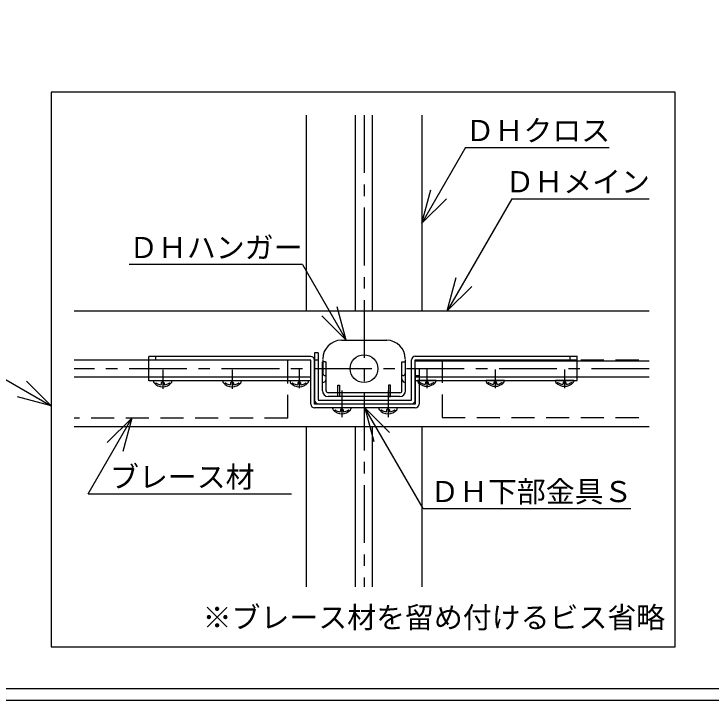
# Model space of a CAD drawing. Units: millimetres on the paper. Extents: x -204 to 206, y -141 to 144.
# Drawn here: x -57.4 to 2.9, y 9.5 to 68.9 of the extents above; entities that cross this region are included whole.
import ezdxf
from ezdxf.enums import TextEntityAlignment as Align

# ---------------------------------------------------------------- set-up
doc = ezdxf.new("R2010")
doc.units = ezdxf.units.MM
doc.linetypes.add('CHAIN1', pattern=[8, 5, -1, 1, -1])
doc.linetypes.add('DASHED2', pattern=[3, 2, -1])
for name, color, linetype in [('2-0', 134, 'Continuous'), ('2-1', 134, 'Continuous'), ('2-2', 3, 'Continuous'), ('2-3', 4, 'Continuous'), ('2-4', 7, 'Continuous'), ('F-1_レイアウト', 134, 'Continuous')]:
    doc.layers.add(name, color=color, linetype=linetype)
doc.styles.add('ＭＳ ゴシック', font='')
doc.styles.get('ＭＳ ゴシック').set_extended_font_data('MS Gothic')

msp = doc.modelspace()

# ---------------------------------------------------------------- linework, layer by layer
at = {"layer": '2-0'}
for p, q in [((-121.328, 73.755), (-54.17, 34.982)), ((-0.17, 62.127), (-54.17, 62.127)), ((-54.17, 62.127), (-54.17, 14.127)), ((-0.17, 14.127), (-0.17, 62.127)), ((-32.096, 60.127), (-32.096, 43.193)), ((-22.096, 60.127), (-22.096, 43.193)), ((-52.17, 43.193), (-2.42, 43.193)), ((-29.056, 40.653), (-25.136, 40.653)), ((-30.696, 36.293), (-30.696, 38.793)), ((-30.656, 38.993), (-30.656, 37.793)), ((-30.456, 38.793), (-30.376, 38.793)), ((-30.376, 37.593), (-30.376, 38.793)), ((-23.816, 37.593), (-23.816, 38.793)), ((-23.536, 38.993), (-23.536, 37.793)), ((-23.496, 36.293), (-23.496, 38.793)), ((-30.456, 37.593), (-30.376, 37.593)), ((-30.376, 37.313), (-30.376, 37.593)), ((-23.816, 37.313), (-23.816, 37.593)), ((-23.736, 37.593), (-23.816, 37.593)), ((-54.17, 34.982), (-56.291, 37.103)), ((-43.735, 37.143), (-45.29, 37.143)), ((-44.633, 36.969), (-44.633, 36.835)), ((-44.393, 36.969), (-44.393, 36.835)), ((-37.735, 37.143), (-39.29, 37.143)), ((-38.633, 36.969), (-38.633, 36.835)), ((-38.393, 36.969), (-38.393, 36.835)), ((-31.922, 37.143), (-33.477, 37.143)), ((-32.819, 36.969), (-32.819, 36.835)), ((-32.579, 36.969), (-32.579, 36.835)), ((-30.376, 36.293), (-30.376, 37.313)), ((-23.816, 36.293), (-23.816, 37.313)), ((-20.882, 37.183), (-22.437, 37.183)), ((-21.779, 37.009), (-21.779, 36.875)), ((-21.539, 37.009), (-21.539, 36.875)), ((-14.968, 37.183), (-16.523, 37.183)), ((-15.866, 37.009), (-15.866, 36.875)), ((-15.626, 37.009), (-15.626, 36.875)), ((-8.968, 37.183), (-10.523, 37.183)), ((-9.866, 37.009), (-9.866, 36.875)), ((-9.626, 37.009), (-9.626, 36.875)), ((-54.17, 34.982), (-57.068, 35.758)), ((-23.996, 36.113), (-30.196, 36.113)), ((-23.996, 35.793), (-30.196, 35.793)), ((-28.242, 34.803), (-29.797, 34.803)), ((-29.139, 34.629), (-29.139, 34.495)), ((-28.899, 34.629), (-28.899, 34.495)), ((-24.242, 34.803), (-25.797, 34.803)), ((-25.139, 34.629), (-25.139, 34.495)), ((-24.899, 34.629), (-24.899, 34.495)), ((-52.17, 33.193), (-2.42, 33.193)), ((-32.096, 33.193), (-32.096, 19.325)), ((-22.096, 33.193), (-22.096, 19.325)), ((-54.17, 14.127), (-0.17, 14.127))]:
    msp.add_line(p, q, dxfattribs=at)
at = {"layer": '2-0', "color": 2, "linetype": 'CHAIN1'}
for p, q in [((-27.096, 60.127), (-27.096, 19.325)), ((-2.42, 38.193), (-52.17, 38.193))]:
    msp.add_line(p, q, dxfattribs=at)
at = {"layer": '2-0', "color": 2, "linetype": 'DASHED2'}
for p, q in [((-33.699, 38.923), (-52.17, 38.923)), ((-33.699, 33.923), (-33.699, 38.923)), ((-20.339, 38.963), (-20.339, 33.963)), ((-20.339, 38.963), (-2.42, 38.963)), ((-33.699, 33.923), (-52.17, 33.923)), ((-20.339, 33.963), (-2.42, 33.963))]:
    msp.add_line(p, q, dxfattribs=at)
at = {"layer": '2-0'}
for points in [[(-30.456, 38.793), (-30.656, 38.793), (-30.696, 38.793)], [(-23.816, 38.793), (-23.536, 38.793), (-23.496, 38.793)]]:
    msp.add_lwpolyline(points, dxfattribs=at)
for points in [[(-29.216, 36.782), (-29.216, 35.793), (-29.376, 35.793), (-29.376, 36.782)], [(-24.976, 36.782), (-24.976, 35.793), (-24.816, 35.793), (-24.816, 36.782)]]:
    msp.add_lwpolyline(points, close=True, dxfattribs=at)
msp.add_circle((-27.096, 38.193), 1.2, dxfattribs=at)
for centre, radius, start, end in [((-29.056, 39.053), 1.6, 90, 180), ((-25.136, 39.053), 1.6, 0, 90), ((-30.456, 37.793), 0.2, 180, 270), ((-23.736, 37.793), 0.2, 270, 0), ((-45.054, 37.12), 0.257, 179.82111, 216.01746), ((-45.287, 37.12), 0.0234, 98.18623, 180.98085), ((-44.513, 37.632), 1, 221.52902, 269.99995), ((-45.068, 36.859), 0.0862, 85.48814, 175.86568), ((-44.513, 37.898), 1.1, 240.07637, 261.66556), ((-44.693, 36.886), 0.0789, 285.35164, 319.88438), ((-44.513, 36.898), 0.14, 30.81566, 149.18423), ((-44.513, 37.632), 1, 269.99995, 318.47899), ((-44.333, 36.886), 0.0789, 220.10379, 254.64825), ((-44.513, 37.898), 1.1, 278.33369, 299.92578), ((-43.958, 36.859), 0.0862, 4.13362, 94.47853), ((-43.972, 37.12), 0.257, 324.00873, 0.08937), ((-43.739, 37.12), 0.0234, 359.02011, 81.38429), ((-39.054, 37.12), 0.257, 179.82111, 216.01746), ((-39.287, 37.12), 0.0234, 98.18623, 180.98085), ((-38.513, 37.632), 1, 221.52902, 269.99995), ((-39.068, 36.859), 0.0862, 85.48814, 175.86568), ((-38.513, 37.898), 1.1, 240.07637, 261.66556), ((-38.693, 36.886), 0.0789, 285.35164, 319.88438), ((-38.513, 36.898), 0.14, 30.81566, 149.18423), ((-38.513, 37.632), 1, 269.99995, 318.47899), ((-38.333, 36.886), 0.0789, 220.10379, 254.64825), ((-38.513, 37.898), 1.1, 278.33369, 299.92578), ((-37.958, 36.859), 0.0862, 4.13362, 94.47853), ((-37.972, 37.12), 0.257, 324.00873, 0.08937), ((-37.739, 37.12), 0.0234, 359.02011, 81.38429), ((-33.24, 37.12), 0.257, 179.82111, 216.01746), ((-33.473, 37.12), 0.0234, 98.18623, 180.98085), ((-32.699, 37.632), 1, 221.52902, 269.99995), ((-33.254, 36.859), 0.0862, 85.48814, 175.86568), ((-32.699, 37.898), 1.1, 240.07637, 261.66556), ((-32.879, 36.886), 0.0789, 285.35164, 319.88438), ((-32.699, 36.898), 0.14, 30.81566, 149.18423), ((-32.699, 37.632), 1, 269.99995, 318.47899), ((-32.519, 36.886), 0.0789, 220.10379, 254.64825), ((-32.699, 37.898), 1.1, 278.33369, 299.92578), ((-32.144, 36.859), 0.0862, 4.13362, 94.47853), ((-32.158, 37.12), 0.257, 324.00873, 0.08937), ((-31.925, 37.12), 0.0234, 359.02011, 81.38429), ((-30.696, 37.313), 0.32, 270, 0), ((-23.496, 37.313), 0.32, 180, 270), ((-22.2, 37.16), 0.257, 179.82111, 216.01746), ((-22.433, 37.16), 0.0234, 98.18623, 180.98085), ((-21.659, 37.672), 1, 221.52902, 269.99995), ((-22.214, 36.899), 0.0862, 85.48814, 175.86568), ((-21.659, 37.938), 1.1, 240.07637, 261.66556), ((-21.839, 36.926), 0.0789, 285.35164, 319.88438), ((-21.659, 36.938), 0.14, 30.81566, 149.18423), ((-21.659, 37.672), 1, 269.99995, 318.47899), ((-21.479, 36.926), 0.0789, 220.10379, 254.64825), ((-21.659, 37.938), 1.1, 278.33369, 299.92578), ((-21.104, 36.899), 0.0862, 4.13362, 94.47853), ((-21.118, 37.16), 0.257, 324.00873, 0.08937), ((-20.885, 37.16), 0.0234, 359.02011, 81.38429), ((-16.52, 37.16), 0.0234, 98.18623, 180.98085), ((-16.286, 37.16), 0.257, 179.82111, 216.01746), ((-15.746, 37.672), 1, 221.52902, 269.99995), ((-16.301, 36.899), 0.0862, 85.48814, 175.86568), ((-15.746, 37.938), 1.1, 240.07637, 261.66556), ((-15.926, 36.926), 0.0789, 285.35164, 319.88438), ((-15.746, 36.938), 0.14, 30.81566, 149.18423), ((-15.746, 37.672), 1, 269.99995, 318.47899), ((-15.565, 36.926), 0.0789, 220.10379, 254.64825), ((-15.746, 37.938), 1.1, 278.33369, 299.92578), ((-15.19, 36.899), 0.0862, 4.13362, 94.47853), ((-15.205, 37.16), 0.257, 324.00873, 0.08937), ((-14.972, 37.16), 0.0234, 359.02011, 81.38429), ((-10.52, 37.16), 0.0234, 98.18623, 180.98085), ((-10.286, 37.16), 0.257, 179.82111, 216.01746), ((-9.746, 37.672), 1, 221.52902, 269.99995), ((-10.301, 36.899), 0.0862, 85.48814, 175.86568), ((-9.746, 37.938), 1.1, 240.07637, 261.66556), ((-9.926, 36.926), 0.0789, 285.35164, 319.88438), ((-9.746, 36.938), 0.14, 30.81566, 149.18423), ((-9.746, 37.672), 1, 269.99995, 318.47899), ((-9.565, 36.926), 0.0789, 220.10379, 254.64825), ((-9.746, 37.938), 1.1, 278.33369, 299.92578), ((-9.19, 36.899), 0.0862, 4.13362, 94.47853), ((-9.205, 37.16), 0.257, 324.00873, 0.08937), ((-8.972, 37.16), 0.0234, 359.02011, 81.38429), ((-30.196, 36.293), 0.5, 180, 270), ((-30.196, 36.293), 0.18, 180, 270), ((-23.996, 36.293), 0.5, 270, 0), ((-23.996, 36.293), 0.18, 270, 0), ((-29.56, 34.78), 0.257, 179.82111, 216.01746), ((-29.793, 34.78), 0.0234, 98.18623, 180.98085), ((-29.019, 35.292), 1, 221.52902, 269.99995), ((-29.575, 34.519), 0.0862, 85.48814, 175.86568), ((-29.019, 35.558), 1.1, 240.07637, 261.66556), ((-29.2, 34.546), 0.0789, 285.35164, 319.88438), ((-29.019, 34.558), 0.14, 30.81566, 149.18423), ((-29.019, 35.292), 1, 269.99995, 318.47899), ((-28.839, 34.546), 0.0789, 220.10379, 254.64825), ((-29.019, 35.558), 1.1, 278.33369, 299.92578), ((-28.464, 34.519), 0.0862, 4.13362, 94.47853), ((-28.479, 34.78), 0.257, 324.00873, 0.08937), ((-28.245, 34.78), 0.0234, 359.02011, 81.38429), ((-25.56, 34.78), 0.257, 179.82111, 216.01746), ((-25.793, 34.78), 0.0234, 98.18623, 180.98085), ((-25.019, 35.292), 1, 221.52902, 269.99995), ((-25.575, 34.519), 0.0862, 85.48814, 175.86568), ((-25.019, 35.558), 1.1, 240.07637, 261.66556), ((-25.2, 34.546), 0.0789, 285.35164, 319.88438), ((-25.019, 34.558), 0.14, 30.81566, 149.18423), ((-25.019, 35.292), 1, 269.99995, 318.47899), ((-24.839, 34.546), 0.0789, 220.10379, 254.64825), ((-25.019, 35.558), 1.1, 278.33369, 299.92578), ((-24.464, 34.519), 0.0862, 4.13362, 94.47853), ((-24.479, 34.78), 0.257, 324.00873, 0.08937), ((-24.245, 34.78), 0.0234, 359.02011, 81.38429)]:
    msp.add_arc(centre, radius, start, end, dxfattribs=at)
at = {"layer": '2-1'}
for p, q in [((-18.31, 57.331), (-22.096, 50.774)), ((-18.31, 57.331), (-5.877, 57.331)), ((-22.096, 50.774), (-21.32, 53.672)), ((-22.096, 50.774), (-19.975, 52.896)), ((-14.298, 52.898), (-2.436, 52.898)), ((-32.42, 47.21), (-47.4, 47.21)), ((-19.901, 43.193), (-17.78, 45.314)), ((-28.634, 40.653), (-30.756, 42.774)), ((-27.019, 34.803), (-26.243, 31.905)), ((-27.019, 34.803), (-24.898, 32.682)), ((-21.993, 26.098), (-27.019, 34.803)), ((-50.971, 27.366), (-47.185, 33.923)), ((-47.185, 33.923), (-49.307, 31.802)), ((-47.185, 33.923), (-47.962, 31.025)), ((-50.971, 27.366), (-33.356, 27.366)), ((-21.993, 26.098), (-4.023, 26.098))]:
    msp.add_line(p, q, dxfattribs=at)
for points in [[(-14.298, 52.898), (-19.901, 43.193), (-19.124, 46.091)], [(-32.42, 47.21), (-28.634, 40.653), (-29.411, 43.551)]]:
    msp.add_lwpolyline(points, dxfattribs=at)
at = {"layer": '2-2'}
for p, q in [((-31.699, 39.243), (-45.699, 39.243)), ((-45.099, 38.923), (-45.099, 39.243)), ((-31.379, 39.553), (-31.379, 35.513)), ((-31.059, 39.553), (-31.379, 39.553)), ((-31.059, 39.553), (-31.059, 35.513)), ((-22.659, 39.283), (-8.659, 39.283)), ((-9.259, 38.963), (-9.259, 39.283)), ((-31.699, 38.923), (-45.699, 38.923)), ((-31.699, 35.123), (-31.699, 38.923)), ((-31.379, 35.123), (-31.379, 38.923)), ((-31.059, 38.923), (-31.379, 38.923)), ((-22.979, 35.483), (-22.979, 38.963)), ((-22.659, 38.963), (-8.659, 38.963)), ((-22.659, 35.483), (-22.659, 38.963)), ((-22.659, 38.203), (-22.339, 38.203)), ((-22.339, 38.203), (-22.339, 35.123)), ((-22.659, 37.603), (-22.339, 37.603)), ((-31.059, 35.483), (-22.979, 35.483)), ((-31.059, 35.163), (-22.979, 35.163)), ((-22.659, 34.803), (-31.379, 34.803))]:
    msp.add_line(p, q, dxfattribs=at)
for points in [[(-31.699, 37.143), (-45.699, 37.143), (-45.699, 39.243)], [(-22.659, 37.183), (-8.659, 37.183), (-8.659, 39.283)], [(-22.659, 38.203), (-22.659, 35.123), (-31.379, 35.123)]]:
    msp.add_lwpolyline(points, dxfattribs=at)
for centre, start, end in [((-31.699, 38.923), 0, 90), ((-22.659, 38.963), 90, 180), ((-31.379, 35.123), 180, 270), ((-31.059, 35.483), 180, 270), ((-22.979, 35.483), 270, 0), ((-22.659, 35.123), 270, 0)]:
    msp.add_arc(centre, 0.32, start, end, dxfattribs=at)
at = {"layer": '2-3'}
for p, q in [((-44.513, 38.088), (-44.513, 36.466)), ((-38.513, 38.088), (-38.513, 36.466)), ((-32.699, 38.128), (-32.699, 36.506)), ((-21.659, 38.128), (-21.659, 36.506)), ((-15.746, 38.128), (-15.746, 36.506)), ((-9.746, 38.128), (-9.746, 36.506)), ((-29.019, 36.304), (-29.019, 34.001)), ((-25.019, 36.304), (-25.019, 34.001))]:
    msp.add_line(p, q, dxfattribs=at)
at = {"layer": '2-4'}
for p, q in [((-27.826, 43.193), (-27.826, 60.127)), ((-26.366, 43.193), (-26.366, 60.127)), ((-31.699, 38.923), (-52.17, 38.923)), ((-22.659, 38.883), (-2.42, 38.883)), ((-31.699, 37.463), (-52.17, 37.463)), ((-22.659, 37.503), (-2.42, 37.503)), ((-27.826, 19.325), (-27.826, 33.193)), ((-26.366, 19.325), (-26.366, 33.193))]:
    msp.add_line(p, q, dxfattribs=at)
at = {"layer": 'F-1_レイアウト'}
for p, q in [((-203.689, 10.527), (206.311, 10.527)), ((-203.689, 9.527), (206.311, 9.527))]:
    msp.add_line(p, q, dxfattribs=at)

# ---------------------------------------------------------------- texts
at = {"layer": '2-0', "style": 'ＭＳ ゴシック'}
msp.add_text('※ブレース材を留め付けるビス省略', height=1.833, dxfattribs=at).set_placement((-41.053, 15.207), align=Align.BOTTOM_LEFT)
at = {"layer": '2-1', "style": 'ＭＳ ゴシック'}
for s, p in [('ＤＨクロス', (-18.31, 57.331)), ('ＤＨメイン', (-14.869, 52.898)), ('ＤＨハンガー', (-47.42, 47.21)), ('ブレース材', (-49.066, 27.366)), ('ＤＨ下部金具Ｓ', (-21.377, 26.098))]:
    msp.add_text(s, height=1.833, dxfattribs=at).set_placement(p, align=Align.BOTTOM_LEFT)

doc.saveas('drawing.dxf')
